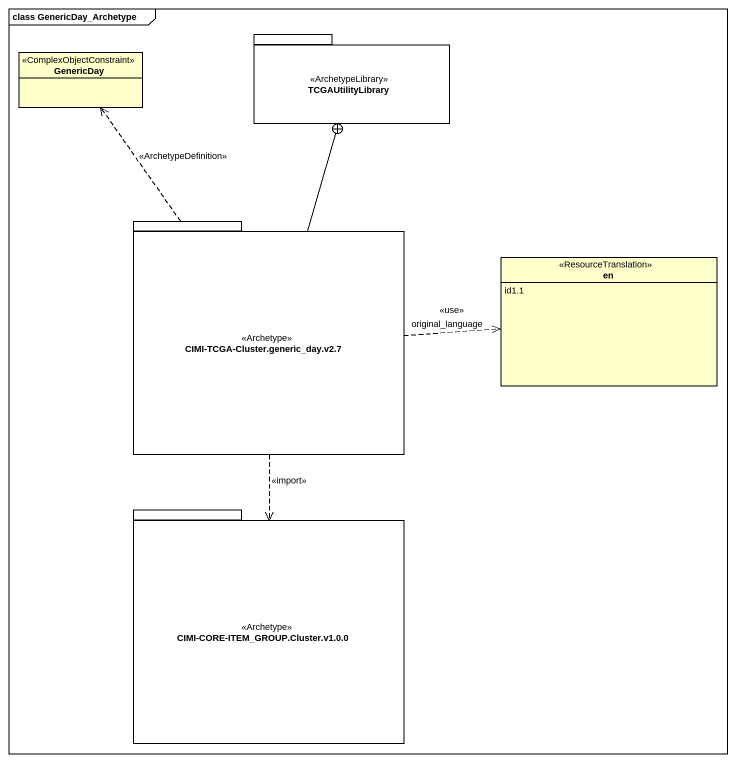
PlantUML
@startuml
mainframe class GenericDay_Archetype
hide circle
hide empty members
package TCGAUtilityLibrary <<ArchetypeLibrary>> {
}
class GenericDay <<ComplexObjectConstraint>>
package "CIMI-TCGA-Cluster.generic_day.v2.7" as CIMI_TCGA_Cluster_generic <<Archetype>> {
}
enum en <<ResourceTranslation>> {
  id1.1
}
package "CIMI-CORE-ITEM_GROUP.Cluster.v1.0.0" as CIMI_CORE_ITEM_GROUP <<Archetype>> {
}
CIMI_TCGA_Cluster_generic -up-+ TCGAUtilityLibrary
CIMI_TCGA_Cluster_generic .up.> GenericDay : <<ArchetypeDefinition>>
CIMI_TCGA_Cluster_generic .right.> en : <<use>>\noriginal_language
CIMI_TCGA_Cluster_generic ..> CIMI_CORE_ITEM_GROUP : <<import>>
@enduml
